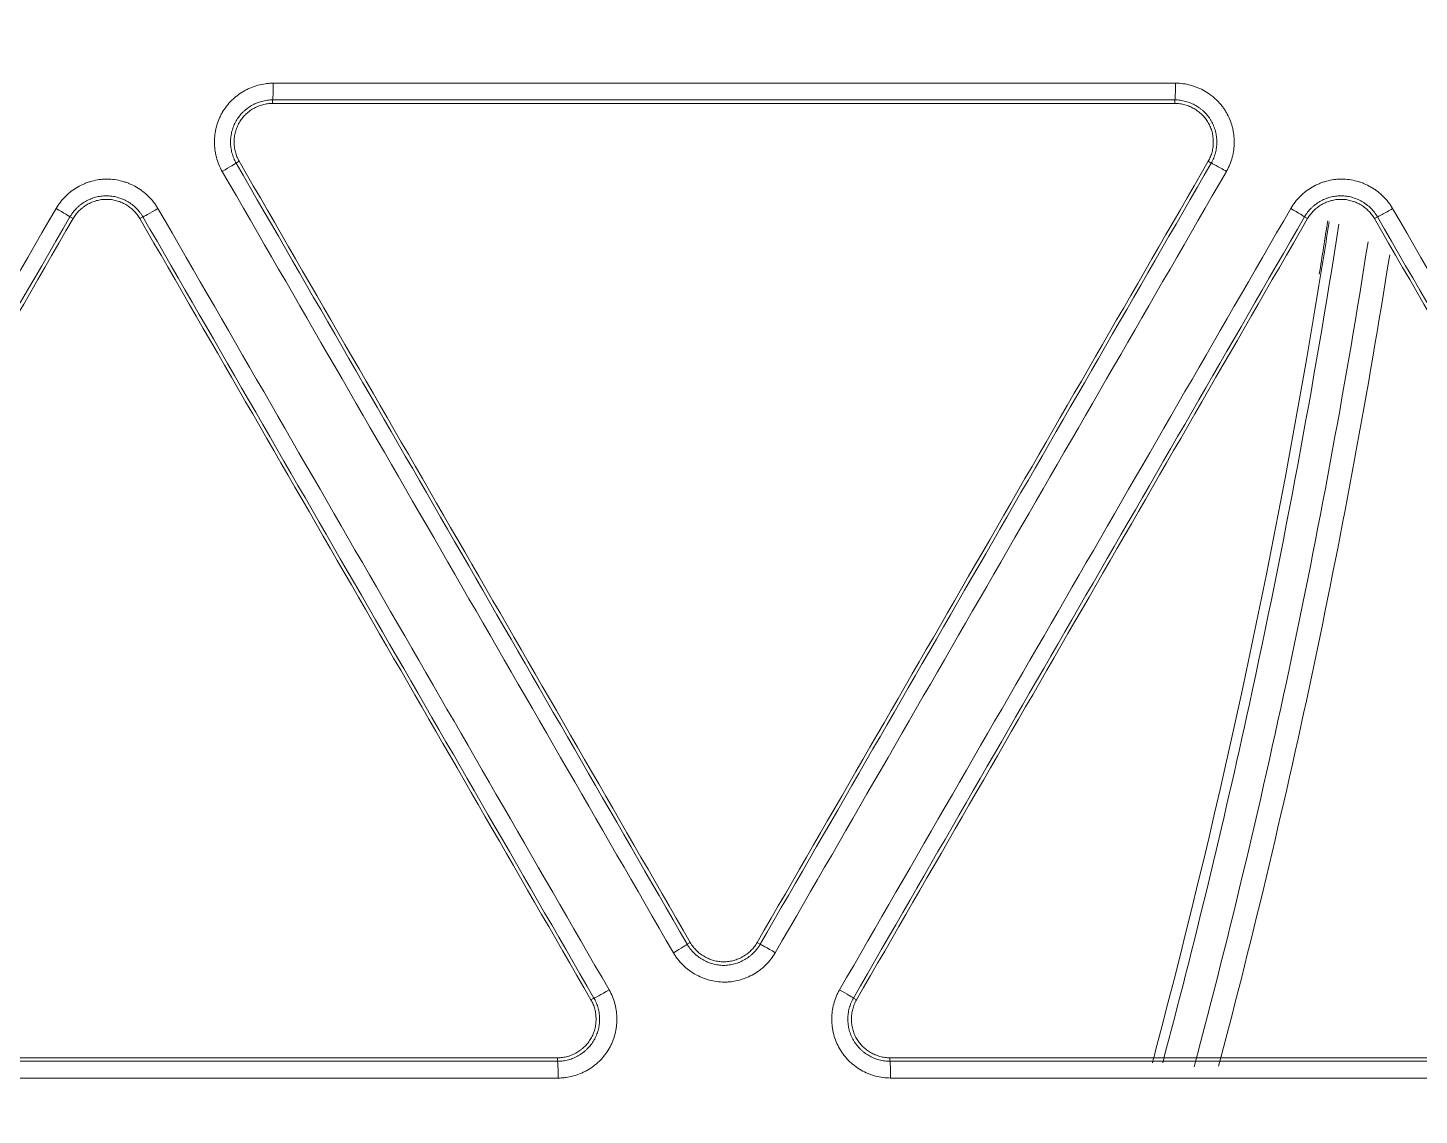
# Model space of a CAD drawing. Header units: inches. Extents: x 405346 to 489838, y -25612 to 14934.
# Drawn here: x 467434.52 to 467473.96, y 4260.81 to 4291.63 of the extents above; entities that cross this region are included whole.
import ezdxf

# ---------------------------------------------------------------- set-up
doc = ezdxf.new("R2010")
doc.units = ezdxf.units.IN
doc.header["$LTSCALE"] = 200
doc.header["$MEASUREMENT"] = 0
doc.layers.add('SS-EQ', color=2, linetype='Continuous', lineweight=20)

# ---------------------------------------------------------------- blocks, each defined once
blk = doc.blocks.new('4way무풍')
at = {"layer": 'SS-EQ'}
for p, q in [((197.193, -31.834), (197.193, -31.934)), ((222.768, -31.934), (222.768, -31.834)), ((196.246, -33.575), (196.158, -33.626)), ((223.802, -33.625), (223.716, -33.575)), ((191.535, -35.201), (191.447, -35.151)), ((193.516, -35.151), (193.43, -35.201)), ((226.531, -35.201), (226.444, -35.151)), ((228.513, -35.151), (228.427, -35.201)), ((208.946, -55.774), (209.033, -55.724)), ((210.928, -55.724), (211.014, -55.773)), ((206.217, -57.349), (206.303, -57.3)), ((213.657, -57.299), (213.744, -57.349)), ((205.27, -59.091), (205.27, -58.991)), ((214.692, -58.991), (214.691, -59.091))]:
    blk.add_line(p, q, dxfattribs=at)
for radius, start, end in [(229.825, 350.79125, 351.1728), (231.045, 345.14208, 351.0724), (231.709, 345.18897, 351.00419)]:
    blk.add_arc((0, 0), radius, start, end, dxfattribs=at)
for centre, major_axis, ratio, start_param, end_param in [((197.193, -31.36), (0, 0.474), 0.035461, 3.176521, 4.710878), ((222.767, -31.36), (0, 0.474), 0.041082, 3.176529, 4.711271), ((195.748, -33.862), (0.41, 0.237), 0.019014, 4.741991, 6.248272), ((224.212, -33.862), (0.41, -0.237), 0.019689, 1.534333, 3.106679), ((191.037, -34.914), (0.41, -0.237), 0.015554, 0.034911, 1.540251), ((193.926, -34.914), (0.41, 0.237), 0.018905, 3.176505, 4.741626), ((226.034, -34.914), (-0.41, 0.237), 0.019907, 3.176506, 4.675529), ((228.923, -34.914), (-0.41, -0.237), 0.022325, 0.034915, 1.607137), ((208.536, -56.01), (0.41, 0.237), 0.020721, 4.743458, 6.248271), ((211.424, -56.01), (-0.41, 0.237), 0.01695, 4.678396, 6.248274), ((206.713, -57.063), (0.41, 0.237), 0.020595, 3.176507, 4.743033), ((213.247, -57.063), (-0.41, 0.237), 0.017147, 3.176504, 4.678064), ((205.269, -59.564), (0, -0.474), 0.036435, 1.568122, 3.106753), ((214.691, -59.564), (0, -0.474), 0.038551, 1.56841, 3.106613)]:
    blk.add_ellipse(centre, major_axis=major_axis, ratio=ratio, start_param=start_param, end_param=end_param, dxfattribs=at)
for points, knots in [([(346.359, 0), (346.359, -27.812), (346.359, -55.624), (346.359, -97.341), (346.359, -111.247), (346.359, -139.059), (346.359, -152.965), (346.359, -180.777), (346.359, -194.683), (346.359, -222.494), (346.359, -236.4), (346.359, -257.259), (346.358, -264.212), (346.359, -272.903), (346.359, -274.641), (346.359, -277.249), (346.359, -278.118), (346.358, -279.856), (346.358, -280.725), (346.358, -282.029), (346.358, -282.463), (346.358, -283.333), (346.359, -283.767), (346.359, -284.419), (346.359, -284.636), (346.359, -285.071), (346.358, -285.288), (346.355, -285.723), (346.353, -285.94), (346.346, -286.374), (346.341, -286.592), (346.322, -287.243), (346.305, -287.678), (346.262, -288.546), (346.236, -288.98), (346.174, -289.849), (346.138, -290.283), (346.078, -290.934), (346.057, -291.151), (346.012, -291.585), (345.894, -292.666), (345.748, -293.741), (345.479, -295.45), (345.327, -296.299), (344.817, -298.834), (344.407, -300.505), (343.687, -302.982), (343.172, -304.624), (342.294, -307.059), (341.638, -308.663), (341.119, -309.858), (340.941, -310.256), (340.714, -310.751), (340.668, -310.85), (340.576, -311.047), (340.437, -311.343), (339.919, -312.422), (339.029, -314.158), (338.177, -315.66), (336.854, -317.881), (335.912, -319.32), (334.41, -321.418), (333.379, -322.796), (331.741, -324.801), (330.589, -326.095), (329.702, -327.051), (329.403, -327.366), (329.024, -327.758), (328.947, -327.836), (328.795, -327.992), (328.566, -328.224), (327.719, -329.07), (326.303, -330.412), (324.35, -332.111), (322.332, -333.722), (320.944, -334.738), (319.535, -335.724), (318.819, -336.202), (317.367, -337.13), (315.893, -338.028), (314.376, -338.866), (313.222, -339.473), (312.835, -339.671), (312.249, -339.963), (312.054, -340.059), (311.662, -340.249), (309.896, -341.094), (308.103, -341.848), (305.68, -342.75), (304.055, -343.316), (302.408, -343.813), (299.923, -344.506), (298.245, -344.898), (295.697, -345.382), (294.842, -345.525), (293.766, -345.682), (293.551, -345.712), (293.12, -345.771), (292.903, -345.799), (292.254, -345.88), (291.821, -345.929), (290.523, -346.062), (289.657, -346.132), (288.357, -346.21), (287.924, -346.232), (287.057, -346.265), (286.624, -346.277), (285.974, -346.288), (285.757, -346.291), (285.323, -346.293), (285.107, -346.294), (284.673, -346.294), (284.456, -346.294), (284.023, -346.294), (283.806, -346.293), (283.156, -346.293), (282.722, -346.293), (281.855, -346.293), (281.421, -346.293), (280.121, -346.293), (279.253, -346.294), (277.519, -346.294), (276.652, -346.294), (274.051, -346.294), (272.316, -346.294), (267.113, -346.294), (263.645, -346.293), (256.708, -346.293), (253.239, -346.294), (242.833, -346.294), (235.896, -346.294), (222.022, -346.294), (215.084, -346.294), (194.273, -346.294), (180.399, -346.294), (152.65, -346.294), (138.775, -346.294), (111.027, -346.294), (97.152, -346.294), (69.404, -346.294), (55.529, -346.294), (34.718, -346.294), (27.78, -346.294), (13.906, -346.294), (6.969, -346.294), (0.032, -346.294)], [0, 0, 0, 0, 0.125, 0.125, 0.1875, 0.1875, 0.25, 0.25, 0.3125, 0.3125, 0.375, 0.375, 0.40625, 0.40625, 0.414063, 0.414063, 0.417969, 0.417969, 0.421875, 0.421875, 0.423828, 0.423828, 0.425781, 0.425781, 0.426758, 0.426758, 0.427734, 0.427734, 0.428711, 0.428711, 0.429688, 0.429688, 0.431641, 0.431641, 0.433594, 0.433594, 0.435547, 0.435547, 0.436523, 0.436523, 0.4375, 0.441406, 0.441406, 0.445313, 0.445313, 0.453125, 0.453125, 0.457031, 0.460938, 0.464844, 0.464844, 0.466797, 0.466797, 0.467285, 0.467285, 0.467773, 0.46875, 0.472656, 0.476563, 0.476563, 0.484375, 0.484375, 0.488281, 0.492188, 0.496094, 0.496094, 0.498047, 0.498047, 0.498535, 0.498535, 0.499023, 0.5, 0.503906, 0.507813, 0.511719, 0.515625, 0.515625, 0.519531, 0.519531, 0.523438, 0.527344, 0.527344, 0.529297, 0.529297, 0.530273, 0.530273, 0.53125, 0.539063, 0.539063, 0.542969, 0.546875, 0.546875, 0.554688, 0.554688, 0.558594, 0.558594, 0.55957, 0.55957, 0.560547, 0.560547, 0.5625, 0.5625, 0.566406, 0.566406, 0.568359, 0.568359, 0.570313, 0.570313, 0.571289, 0.571289, 0.572266, 0.572266, 0.573242, 0.573242, 0.574219, 0.574219, 0.576172, 0.576172, 0.578125, 0.578125, 0.582031, 0.582031, 0.585938, 0.585938, 0.59375, 0.59375, 0.609375, 0.609375, 0.625, 0.625, 0.65625, 0.65625, 0.6875, 0.6875, 0.75, 0.75, 0.8125, 0.8125, 0.875, 0.875, 0.9375, 0.9375, 0.96875, 0.96875, 1, 1, 1, 1]), ([(0.032, -345.099), (6.961, -345.099), (13.891, -345.099), (27.75, -345.099), (34.679, -345.099), (55.467, -345.099), (69.326, -345.098), (97.044, -345.098), (110.903, -345.097), (138.621, -345.096), (152.48, -345.096), (180.197, -345.094), (194.056, -345.092), (214.845, -345.09), (221.774, -345.089), (235.633, -345.086), (242.562, -345.085), (256.421, -345.082), (263.351, -345.081), (272.013, -345.079), (273.745, -345.079), (276.343, -345.079), (277.21, -345.078), (278.942, -345.078), (279.808, -345.077), (281.107, -345.076), (281.541, -345.076), (282.407, -345.076), (282.84, -345.076), (283.706, -345.076), (284.139, -345.076), (284.789, -345.074), (285.005, -345.074), (285.438, -345.071), (285.655, -345.069), (286.304, -345.06), (286.737, -345.049), (287.602, -345.017), (288.034, -344.997), (289.33, -344.922), (290.194, -344.853), (291.488, -344.722), (291.92, -344.673), (292.566, -344.593), (292.782, -344.566), (293.212, -344.508), (294.286, -344.358), (295.351, -344.18), (297.891, -343.699), (299.563, -343.307), (302.039, -342.615), (303.679, -342.118), (305.297, -341.551), (307.709, -340.648), (309.296, -339.976), (311.056, -339.138), (311.349, -338.996), (311.641, -338.853), (311.836, -338.756), (311.933, -338.707), (312.418, -338.464), (312.803, -338.265), (313.951, -337.656), (314.704, -337.236), (316.19, -336.364), (316.921, -335.913), (318.363, -334.982), (319.073, -334.502), (320.472, -333.511), (321.849, -332.491), (323.849, -330.872), (325.784, -329.163), (327.03, -327.964), (327.795, -327.195), (327.947, -327.041), (328.25, -326.729), (328.401, -326.573), (328.849, -326.102), (329.145, -325.785), (330.019, -324.826), (331.153, -323.527), (332.763, -321.515), (333.776, -320.132), (334.759, -318.728), (335.235, -318.016), (336.157, -316.57), (336.603, -315.837), (337.465, -314.35), (338.296, -312.842), (339.065, -311.291), (339.481, -310.406), (339.527, -310.308), (339.618, -310.111), (339.754, -309.815), (340.065, -309.123), (340.322, -308.527), (340.821, -307.331), (341.451, -305.727), (342.288, -303.291), (342.776, -301.648), (343.454, -299.169), (343.836, -297.496), (344.302, -294.959), (344.439, -294.108), (344.619, -292.825), (344.702, -292.181), (344.786, -291.427), (344.82, -291.104), (344.842, -290.888), (344.853, -290.779), (344.946, -289.807), (345.01, -288.942), (345.078, -287.644), (345.096, -287.212), (345.116, -286.563), (345.122, -286.347), (345.13, -285.914), (345.133, -285.698), (345.138, -285.266), (345.139, -285.049), (345.14, -284.617), (345.14, -284.4), (345.141, -283.752), (345.141, -283.319), (345.141, -282.67), (345.141, -282.454), (345.141, -282.021), (345.141, -281.805), (345.142, -281.156), (345.142, -280.724), (345.143, -279.426), (345.143, -278.561), (345.144, -276.831), (345.144, -275.966), (345.145, -273.37), (345.145, -271.64), (345.146, -262.989), (345.148, -256.069), (345.152, -235.306), (345.154, -221.465), (345.157, -193.782), (345.159, -179.94), (345.161, -152.257), (345.161, -138.416), (345.162, -110.732), (345.163, -69.208), (345.164, -27.683), (345.164, 0)], [0, 0, 0, 0, 0.03125, 0.03125, 0.0625, 0.0625, 0.125, 0.125, 0.1875, 0.1875, 0.25, 0.25, 0.3125, 0.3125, 0.34375, 0.34375, 0.375, 0.375, 0.40625, 0.40625, 0.414063, 0.414063, 0.417969, 0.417969, 0.421875, 0.421875, 0.423828, 0.423828, 0.425781, 0.425781, 0.427734, 0.427734, 0.428711, 0.428711, 0.429688, 0.429688, 0.431641, 0.431641, 0.433594, 0.433594, 0.4375, 0.4375, 0.439453, 0.439453, 0.44043, 0.44043, 0.441406, 0.445313, 0.445313, 0.453125, 0.453125, 0.457031, 0.460938, 0.460938, 0.46875, 0.46875, 0.469727, 0.470215, 0.470215, 0.470703, 0.470703, 0.472656, 0.472656, 0.476563, 0.476563, 0.480469, 0.480469, 0.484375, 0.484375, 0.488281, 0.492188, 0.496094, 0.5, 0.5, 0.500977, 0.500977, 0.501953, 0.501953, 0.503906, 0.503906, 0.507813, 0.511719, 0.515625, 0.515625, 0.519531, 0.519531, 0.523438, 0.523438, 0.527344, 0.53125, 0.53125, 0.531738, 0.531738, 0.532227, 0.533203, 0.535156, 0.535156, 0.539063, 0.542969, 0.546875, 0.546875, 0.554688, 0.554688, 0.558594, 0.558594, 0.560547, 0.561523, 0.562012, 0.562012, 0.5625, 0.5625, 0.566406, 0.566406, 0.568359, 0.568359, 0.569336, 0.569336, 0.570313, 0.570313, 0.571289, 0.571289, 0.572266, 0.572266, 0.574219, 0.574219, 0.575195, 0.575195, 0.576172, 0.576172, 0.578125, 0.578125, 0.582031, 0.582031, 0.585938, 0.585938, 0.59375, 0.59375, 0.625, 0.625, 0.6875, 0.6875, 0.75, 0.75, 0.8125, 0.8125, 0.875, 1, 1, 1, 1]), ([(195.765, -33.863), (195.728, -33.799), (195.696, -33.734), (195.641, -33.6), (195.618, -33.531), (195.59, -33.426), (195.582, -33.39), (195.572, -33.336), (195.568, -33.318), (195.563, -33.282), (195.56, -33.264), (195.548, -33.174), (195.539, -33.029), (195.548, -32.884), (195.56, -32.793), (195.563, -32.775), (195.569, -32.739), (195.572, -32.721), (195.582, -32.668), (195.59, -32.632), (195.618, -32.527), (195.641, -32.458), (195.682, -32.358), (195.697, -32.325), (195.729, -32.259), (195.747, -32.227), (195.801, -32.132), (195.882, -32.011), (195.978, -31.903), (196.043, -31.839), (196.056, -31.826), (196.083, -31.801), (196.097, -31.789), (196.138, -31.753), (196.166, -31.73), (196.253, -31.664), (196.313, -31.623), (196.407, -31.569), (196.455, -31.543), (196.505, -31.52), (196.538, -31.505), (196.555, -31.497), (196.639, -31.462), (196.777, -31.415), (196.918, -31.386), (197.026, -31.371), (197.063, -31.367), (197.136, -31.362), (197.173, -31.361), (197.209, -31.361)], [0, 0, 0, 0, 0.0625, 0.0625, 0.125, 0.125, 0.15625, 0.15625, 0.171875, 0.171875, 0.1875, 0.1875, 0.25, 0.3125, 0.3125, 0.328125, 0.328125, 0.34375, 0.34375, 0.375, 0.375, 0.4375, 0.4375, 0.46875, 0.46875, 0.5, 0.5, 0.5625, 0.625, 0.625, 0.640625, 0.640625, 0.65625, 0.65625, 0.6875, 0.6875, 0.75, 0.75, 0.78125, 0.796875, 0.796875, 0.8125, 0.8125, 0.875, 0.9375, 0.9375, 0.96875, 0.96875, 1, 1, 1, 1]), ([(197.209, -31.361), (201.473, -31.361), (205.736, -31.361), (214.262, -31.361), (218.524, -31.361), (222.787, -31.361)], [0, 0, 0, 0, 0.5, 0.5, 1, 1, 1, 1]), ([(222.787, -31.361), (222.86, -31.361), (222.933, -31.366), (223.076, -31.385), (223.147, -31.4), (223.252, -31.428), (223.287, -31.439), (223.339, -31.457), (223.356, -31.463), (223.39, -31.476), (223.407, -31.483), (223.491, -31.518), (223.621, -31.582), (223.742, -31.662), (223.815, -31.718), (223.829, -31.729), (223.858, -31.752), (223.899, -31.788), (223.939, -31.825), (224.016, -31.901), (224.064, -31.955), (224.131, -32.041), (224.152, -32.071), (224.193, -32.131), (224.212, -32.163), (224.267, -32.257), (224.331, -32.388), (224.377, -32.525), (224.401, -32.613), (224.405, -32.631), (224.413, -32.667), (224.417, -32.685), (224.427, -32.739), (224.433, -32.775), (224.447, -32.883), (224.452, -32.955), (224.452, -33.064), (224.45, -33.118), (224.446, -33.173), (224.443, -33.209), (224.44, -33.228), (224.429, -33.318), (224.401, -33.461), (224.355, -33.598), (224.314, -33.699), (224.299, -33.733), (224.267, -33.798), (224.25, -33.831), (224.231, -33.863)], [0, 0, 0, 0, 0.0625, 0.0625, 0.125, 0.125, 0.15625, 0.15625, 0.171875, 0.171875, 0.1875, 0.1875, 0.25, 0.3125, 0.3125, 0.328125, 0.328125, 0.34375, 0.375, 0.375, 0.4375, 0.4375, 0.46875, 0.46875, 0.5, 0.5, 0.5625, 0.625, 0.625, 0.640625, 0.640625, 0.65625, 0.65625, 0.6875, 0.6875, 0.75, 0.75, 0.78125, 0.796875, 0.796875, 0.8125, 0.8125, 0.875, 0.9375, 0.9375, 0.96875, 0.96875, 1, 1, 1, 1]), ([(197.193, -31.834), (197.19, -31.834), (197.187, -31.834), (197.18, -31.834), (197.17, -31.834), (197.16, -31.834), (197.141, -31.835), (197.128, -31.836), (197.088, -31.838), (197.062, -31.841), (196.985, -31.852), (196.883, -31.873), (196.785, -31.907), (196.725, -31.932), (196.713, -31.937), (196.689, -31.948), (196.654, -31.965), (196.619, -31.983), (196.552, -32.022), (196.509, -32.051), (196.447, -32.098), (196.426, -32.114), (196.387, -32.149), (196.367, -32.167), (196.312, -32.222), (196.277, -32.261), (196.214, -32.342), (196.185, -32.385), (196.145, -32.453), (196.133, -32.477), (196.11, -32.524), (196.099, -32.547), (196.07, -32.62), (196.054, -32.669), (196.034, -32.744), (196.025, -32.782), (196.018, -32.821), (196.014, -32.847), (196.012, -32.86), (196.004, -32.925), (195.997, -33.028), (196.004, -33.132), (196.014, -33.21), (196.018, -33.236), (196.028, -33.287), (196.034, -33.313), (196.054, -33.388), (196.07, -33.437), (196.099, -33.509), (196.115, -33.545), (196.136, -33.585), (196.147, -33.606), (196.152, -33.614), (196.155, -33.62), (196.157, -33.623), (196.158, -33.626)], [0, 0, 0, 0, 0.003906, 0.003906, 0.007813, 0.015625, 0.015625, 0.03125, 0.03125, 0.0625, 0.0625, 0.125, 0.1875, 0.1875, 0.203125, 0.203125, 0.21875, 0.25, 0.25, 0.3125, 0.3125, 0.34375, 0.34375, 0.375, 0.375, 0.4375, 0.4375, 0.5, 0.5, 0.53125, 0.53125, 0.5625, 0.5625, 0.625, 0.625, 0.65625, 0.671875, 0.671875, 0.6875, 0.6875, 0.75, 0.8125, 0.8125, 0.84375, 0.84375, 0.875, 0.875, 0.9375, 0.9375, 0.96875, 0.984375, 0.992188, 0.996094, 0.996094, 1, 1, 1, 1]), ([(196.246, -33.575), (196.221, -33.534), (196.2, -33.49), (196.164, -33.402), (196.134, -33.312), (196.116, -33.218), (196.109, -33.159), (196.107, -33.147), (196.105, -33.123), (196.102, -33.087), (196.101, -33.051), (196.101, -32.98), (196.104, -32.933), (196.113, -32.862), (196.117, -32.838), (196.126, -32.791), (196.131, -32.767), (196.15, -32.698), (196.18, -32.608), (196.222, -32.522), (196.258, -32.46), (196.27, -32.44), (196.297, -32.4), (196.311, -32.381), (196.355, -32.324), (196.386, -32.289), (196.437, -32.239), (196.463, -32.214), (196.491, -32.191), (196.509, -32.176), (196.519, -32.169), (196.567, -32.132), (196.646, -32.08), (196.731, -32.038), (196.797, -32.01), (196.82, -32.001), (196.865, -31.986), (196.888, -31.979), (196.957, -31.96), (197.003, -31.95), (197.098, -31.937), (197.145, -31.934), (197.193, -31.934)], [0, 0, 0, 0, 0.0625, 0.0625, 0.125, 0.1875, 0.1875, 0.203125, 0.203125, 0.21875, 0.25, 0.25, 0.3125, 0.3125, 0.34375, 0.34375, 0.375, 0.375, 0.4375, 0.5, 0.5, 0.53125, 0.53125, 0.5625, 0.5625, 0.625, 0.625, 0.65625, 0.671875, 0.671875, 0.6875, 0.6875, 0.75, 0.8125, 0.8125, 0.84375, 0.84375, 0.875, 0.875, 0.9375, 0.9375, 1, 1, 1, 1]), ([(222.768, -31.834), (218.506, -31.834), (214.244, -31.834), (205.719, -31.834), (201.456, -31.834), (197.193, -31.834)], [0, 0, 0, 0, 0.5, 0.5, 1, 1, 1, 1]), ([(222.768, -31.934), (218.506, -31.934), (214.244, -31.934), (205.719, -31.934), (201.456, -31.934), (197.193, -31.934)], [0, 0, 0, 0, 0.5, 0.5, 1, 1, 1, 1]), ([(223.802, -33.625), (223.803, -33.622), (223.805, -33.619), (223.808, -33.614), (223.813, -33.605), (223.818, -33.596), (223.827, -33.579), (223.833, -33.567), (223.85, -33.532), (223.861, -33.508), (223.89, -33.436), (223.923, -33.337), (223.942, -33.235), (223.951, -33.17), (223.952, -33.157), (223.955, -33.131), (223.956, -33.118), (223.958, -33.079), (223.959, -33.053), (223.959, -32.975), (223.955, -32.923), (223.945, -32.846), (223.941, -32.82), (223.934, -32.782), (223.931, -32.769), (223.925, -32.743), (223.922, -32.731), (223.906, -32.668), (223.889, -32.618), (223.85, -32.522), (223.827, -32.476), (223.788, -32.408), (223.774, -32.386), (223.745, -32.342), (223.73, -32.321), (223.682, -32.26), (223.648, -32.221), (223.592, -32.166), (223.564, -32.14), (223.534, -32.115), (223.513, -32.098), (223.503, -32.09), (223.451, -32.05), (223.364, -31.993), (223.272, -31.947), (223.2, -31.917), (223.175, -31.907), (223.126, -31.89), (223.101, -31.883), (223.025, -31.862), (222.975, -31.852), (222.898, -31.841), (222.859, -31.837), (222.814, -31.835), (222.791, -31.834), (222.781, -31.834), (222.774, -31.834), (222.771, -31.834), (222.768, -31.834)], [0, 0, 0, 0, 0.003906, 0.003906, 0.007812, 0.015625, 0.015625, 0.03125, 0.03125, 0.0625, 0.0625, 0.125, 0.1875, 0.1875, 0.203125, 0.203125, 0.21875, 0.21875, 0.25, 0.25, 0.3125, 0.3125, 0.34375, 0.34375, 0.359375, 0.359375, 0.375, 0.375, 0.4375, 0.4375, 0.5, 0.5, 0.53125, 0.53125, 0.5625, 0.5625, 0.625, 0.625, 0.65625, 0.671875, 0.671875, 0.6875, 0.6875, 0.75, 0.8125, 0.8125, 0.84375, 0.84375, 0.875, 0.875, 0.9375, 0.9375, 0.96875, 0.984375, 0.992188, 0.996094, 0.996094, 1, 1, 1, 1]), ([(222.768, -31.934), (222.816, -31.934), (222.864, -31.937), (222.959, -31.95), (223.052, -31.969), (223.142, -32), (223.208, -32.028), (223.23, -32.038), (223.273, -32.059), (223.294, -32.071), (223.356, -32.106), (223.395, -32.133), (223.452, -32.176), (223.471, -32.191), (223.507, -32.222), (223.524, -32.239), (223.575, -32.289), (223.638, -32.36), (223.692, -32.439), (223.728, -32.502), (223.739, -32.523), (223.76, -32.566), (223.77, -32.588), (223.797, -32.654), (223.812, -32.699), (223.83, -32.768), (223.838, -32.803), (223.844, -32.838), (223.848, -32.862), (223.849, -32.874), (223.857, -32.933), (223.863, -33.028), (223.857, -33.123), (223.848, -33.194), (223.844, -33.218), (223.835, -33.265), (223.83, -33.289), (223.812, -33.358), (223.797, -33.403), (223.761, -33.491), (223.74, -33.534), (223.716, -33.575)], [0, 0, 0, 0, 0.0625, 0.0625, 0.125, 0.1875, 0.1875, 0.21875, 0.21875, 0.25, 0.25, 0.3125, 0.3125, 0.34375, 0.34375, 0.375, 0.375, 0.4375, 0.5, 0.5, 0.53125, 0.53125, 0.5625, 0.5625, 0.625, 0.625, 0.65625, 0.671875, 0.671875, 0.6875, 0.6875, 0.75, 0.8125, 0.8125, 0.84375, 0.84375, 0.875, 0.875, 0.9375, 0.9375, 1, 1, 1, 1]), ([(210.928, -55.724), (213.06, -52.032), (215.191, -48.341), (219.453, -40.958), (221.585, -37.267), (223.716, -33.575)], [0, 0, 0, 0, 0.5, 0.5, 1, 1, 1, 1]), ([(211.014, -55.773), (213.146, -52.082), (215.277, -48.391), (219.539, -41.008), (221.67, -37.316), (223.802, -33.625)], [0, 0, 0, 0, 0.5, 0.5, 1, 1, 1, 1]), ([(224.231, -33.863), (222.1, -37.554), (219.968, -41.245), (215.705, -48.628), (213.574, -52.32), (211.442, -56.012)], [0, 0, 0, 0, 0.5, 0.5, 1, 1, 1, 1]), ([(191.053, -34.915), (191.09, -34.851), (191.131, -34.791), (191.219, -34.676), (191.267, -34.622), (191.345, -34.545), (191.371, -34.521), (191.413, -34.484), (191.427, -34.473), (191.455, -34.45), (191.469, -34.438), (191.542, -34.383), (191.663, -34.303), (191.793, -34.238), (191.877, -34.203), (191.894, -34.196), (191.928, -34.183), (191.946, -34.177), (191.997, -34.159), (192.032, -34.149), (192.137, -34.12), (192.208, -34.106), (192.315, -34.091), (192.352, -34.087), (192.424, -34.082), (192.461, -34.081), (192.571, -34.081), (192.715, -34.091), (192.857, -34.12), (192.945, -34.144), (192.963, -34.149), (192.998, -34.16), (193.015, -34.165), (193.067, -34.183), (193.101, -34.196), (193.202, -34.238), (193.267, -34.27), (193.361, -34.324), (193.407, -34.353), (193.452, -34.384), (193.482, -34.405), (193.497, -34.416), (193.57, -34.472), (193.679, -34.567), (193.775, -34.675), (193.842, -34.762), (193.864, -34.791), (193.905, -34.852), (193.924, -34.883), (193.942, -34.915)], [0, 0, 0, 0, 0.0625, 0.0625, 0.125, 0.125, 0.15625, 0.15625, 0.171875, 0.171875, 0.1875, 0.1875, 0.25, 0.3125, 0.3125, 0.328125, 0.328125, 0.34375, 0.34375, 0.375, 0.375, 0.4375, 0.4375, 0.46875, 0.46875, 0.5, 0.5, 0.5625, 0.625, 0.625, 0.640625, 0.640625, 0.65625, 0.65625, 0.6875, 0.6875, 0.75, 0.75, 0.78125, 0.796875, 0.796875, 0.8125, 0.8125, 0.875, 0.9375, 0.9375, 0.96875, 0.96875, 1, 1, 1, 1]), ([(226.054, -34.915), (226.09, -34.851), (226.131, -34.791), (226.22, -34.676), (226.268, -34.622), (226.345, -34.545), (226.372, -34.52), (226.413, -34.484), (226.427, -34.472), (226.455, -34.449), (226.47, -34.438), (226.542, -34.383), (226.663, -34.302), (226.793, -34.238), (226.877, -34.203), (226.894, -34.196), (226.929, -34.183), (226.946, -34.177), (226.998, -34.159), (227.032, -34.148), (227.137, -34.12), (227.208, -34.105), (227.316, -34.091), (227.352, -34.087), (227.425, -34.082), (227.461, -34.081), (227.571, -34.081), (227.643, -34.086), (227.787, -34.105), (227.858, -34.12), (227.946, -34.143), (227.963, -34.149), (227.998, -34.159), (228.016, -34.165), (228.068, -34.183), (228.102, -34.196), (228.202, -34.238), (228.267, -34.27), (228.361, -34.324), (228.408, -34.353), (228.453, -34.384), (228.483, -34.405), (228.497, -34.416), (228.57, -34.471), (228.68, -34.567), (228.776, -34.675), (228.843, -34.761), (228.864, -34.791), (228.905, -34.852), (228.924, -34.883), (228.943, -34.915)], [0, 0, 0, 0, 0.0625, 0.0625, 0.125, 0.125, 0.15625, 0.15625, 0.171875, 0.171875, 0.1875, 0.1875, 0.25, 0.3125, 0.3125, 0.328125, 0.328125, 0.34375, 0.34375, 0.375, 0.375, 0.4375, 0.4375, 0.46875, 0.46875, 0.5, 0.5, 0.5625, 0.5625, 0.625, 0.625, 0.640625, 0.640625, 0.65625, 0.65625, 0.6875, 0.6875, 0.75, 0.75, 0.78125, 0.796875, 0.796875, 0.8125, 0.8125, 0.875, 0.9375, 0.9375, 0.96875, 0.96875, 1, 1, 1, 1]), ([(193.516, -35.151), (193.514, -35.148), (193.513, -35.146), (193.509, -35.14), (193.504, -35.131), (193.499, -35.123), (193.489, -35.106), (193.482, -35.095), (193.46, -35.063), (193.444, -35.041), (193.396, -34.98), (193.327, -34.902), (193.249, -34.834), (193.197, -34.795), (193.186, -34.787), (193.165, -34.772), (193.133, -34.749), (193.099, -34.729), (193.032, -34.69), (192.986, -34.667), (192.914, -34.637), (192.889, -34.628), (192.84, -34.61), (192.815, -34.603), (192.739, -34.582), (192.688, -34.572), (192.586, -34.558), (192.534, -34.554), (192.456, -34.554), (192.429, -34.555), (192.377, -34.558), (192.351, -34.561), (192.274, -34.572), (192.223, -34.582), (192.148, -34.602), (192.111, -34.614), (192.074, -34.627), (192.05, -34.637), (192.038, -34.641), (191.977, -34.667), (191.884, -34.713), (191.798, -34.77), (191.735, -34.818), (191.715, -34.834), (191.675, -34.869), (191.656, -34.886), (191.601, -34.941), (191.566, -34.98), (191.519, -35.042), (191.496, -35.073), (191.471, -35.111), (191.459, -35.131), (191.454, -35.139), (191.451, -35.145), (191.449, -35.148), (191.447, -35.151)], [0, 0, 0, 0, 0.003906, 0.003906, 0.007812, 0.015625, 0.015625, 0.03125, 0.03125, 0.0625, 0.0625, 0.125, 0.1875, 0.1875, 0.203125, 0.203125, 0.21875, 0.25, 0.25, 0.3125, 0.3125, 0.34375, 0.34375, 0.375, 0.375, 0.4375, 0.4375, 0.5, 0.5, 0.53125, 0.53125, 0.5625, 0.5625, 0.625, 0.625, 0.65625, 0.671875, 0.671875, 0.6875, 0.6875, 0.75, 0.8125, 0.8125, 0.84375, 0.84375, 0.875, 0.875, 0.9375, 0.9375, 0.96875, 0.984375, 0.992187, 0.996094, 0.996094, 1, 1, 1, 1]), ([(191.535, -35.201), (191.559, -35.159), (191.586, -35.119), (191.644, -35.044), (191.707, -34.973), (191.779, -34.91), (191.827, -34.874), (191.837, -34.867), (191.856, -34.853), (191.886, -34.833), (191.916, -34.814), (191.978, -34.778), (192.02, -34.757), (192.086, -34.729), (192.109, -34.721), (192.154, -34.705), (192.177, -34.698), (192.246, -34.679), (192.34, -34.66), (192.434, -34.654), (192.506, -34.654), (192.53, -34.655), (192.578, -34.658), (192.602, -34.66), (192.673, -34.67), (192.719, -34.68), (192.788, -34.698), (192.822, -34.709), (192.856, -34.721), (192.878, -34.73), (192.889, -34.734), (192.944, -34.758), (193.03, -34.8), (193.109, -34.853), (193.166, -34.896), (193.185, -34.911), (193.221, -34.943), (193.239, -34.959), (193.289, -35.009), (193.321, -35.045), (193.379, -35.12), (193.406, -35.159), (193.43, -35.201)], [0, 0, 0, 0, 0.0625, 0.0625, 0.125, 0.1875, 0.1875, 0.203125, 0.203125, 0.21875, 0.25, 0.25, 0.3125, 0.3125, 0.34375, 0.34375, 0.375, 0.375, 0.4375, 0.5, 0.5, 0.53125, 0.53125, 0.5625, 0.5625, 0.625, 0.625, 0.65625, 0.671875, 0.671875, 0.6875, 0.6875, 0.75, 0.8125, 0.8125, 0.84375, 0.84375, 0.875, 0.875, 0.9375, 0.9375, 1, 1, 1, 1]), ([(228.513, -35.151), (228.511, -35.149), (228.509, -35.146), (228.506, -35.14), (228.501, -35.131), (228.496, -35.123), (228.485, -35.106), (228.478, -35.095), (228.456, -35.063), (228.441, -35.041), (228.393, -34.98), (228.324, -34.902), (228.246, -34.834), (228.193, -34.795), (228.183, -34.787), (228.161, -34.772), (228.129, -34.749), (228.096, -34.729), (228.029, -34.69), (227.982, -34.667), (227.91, -34.637), (227.886, -34.628), (227.836, -34.61), (227.811, -34.603), (227.736, -34.582), (227.685, -34.572), (227.582, -34.558), (227.531, -34.554), (227.452, -34.554), (227.426, -34.555), (227.374, -34.558), (227.348, -34.561), (227.271, -34.572), (227.22, -34.582), (227.145, -34.602), (227.108, -34.614), (227.071, -34.627), (227.047, -34.637), (227.034, -34.641), (226.974, -34.667), (226.881, -34.713), (226.794, -34.77), (226.732, -34.818), (226.712, -34.834), (226.672, -34.869), (226.653, -34.886), (226.598, -34.941), (226.563, -34.98), (226.515, -35.041), (226.493, -35.073), (226.468, -35.111), (226.456, -35.131), (226.451, -35.139), (226.447, -35.145), (226.446, -35.148), (226.444, -35.151)], [0, 0, 0, 0, 0.003906, 0.003906, 0.007813, 0.015625, 0.015625, 0.03125, 0.03125, 0.0625, 0.0625, 0.125, 0.1875, 0.1875, 0.203125, 0.203125, 0.21875, 0.25, 0.25, 0.3125, 0.3125, 0.34375, 0.34375, 0.375, 0.375, 0.4375, 0.4375, 0.5, 0.5, 0.53125, 0.53125, 0.5625, 0.5625, 0.625, 0.625, 0.65625, 0.671875, 0.671875, 0.6875, 0.6875, 0.75, 0.8125, 0.8125, 0.84375, 0.84375, 0.875, 0.875, 0.9375, 0.9375, 0.96875, 0.984375, 0.992187, 0.996094, 0.996094, 1, 1, 1, 1]), ([(226.531, -35.201), (226.555, -35.159), (226.582, -35.119), (226.641, -35.044), (226.704, -34.973), (226.776, -34.91), (226.824, -34.874), (226.833, -34.867), (226.853, -34.853), (226.882, -34.833), (226.913, -34.814), (226.975, -34.778), (227.017, -34.757), (227.083, -34.729), (227.106, -34.721), (227.151, -34.705), (227.174, -34.698), (227.243, -34.679), (227.336, -34.66), (227.431, -34.654), (227.503, -34.654), (227.527, -34.655), (227.575, -34.658), (227.599, -34.66), (227.669, -34.67), (227.716, -34.68), (227.784, -34.698), (227.819, -34.709), (227.852, -34.721), (227.875, -34.73), (227.886, -34.734), (227.941, -34.758), (228.027, -34.8), (228.106, -34.853), (228.163, -34.896), (228.181, -34.911), (228.218, -34.943), (228.235, -34.959), (228.286, -35.009), (228.318, -35.045), (228.376, -35.12), (228.403, -35.159), (228.427, -35.201)], [0, 0, 0, 0, 0.0625, 0.0625, 0.125, 0.1875, 0.1875, 0.203125, 0.203125, 0.21875, 0.25, 0.25, 0.3125, 0.3125, 0.34375, 0.34375, 0.375, 0.375, 0.4375, 0.5, 0.5, 0.53125, 0.53125, 0.5625, 0.5625, 0.625, 0.625, 0.65625, 0.671875, 0.671875, 0.6875, 0.6875, 0.75, 0.8125, 0.8125, 0.84375, 0.84375, 0.875, 0.875, 0.9375, 0.9375, 1, 1, 1, 1]), ([(178.265, -57.064), (180.396, -53.373), (182.528, -49.681), (186.791, -42.298), (188.922, -38.607), (191.053, -34.915)], [0, 0, 0, 0, 0.5, 0.5, 1, 1, 1, 1]), ([(213.265, -57.064), (215.396, -53.372), (217.528, -49.681), (221.791, -42.298), (223.922, -38.606), (226.054, -34.915)], [0, 0, 0, 0, 0.5, 0.5, 1, 1, 1, 1]), ([(191.447, -35.151), (189.316, -38.842), (187.185, -42.533), (182.923, -49.916), (180.791, -53.608), (178.66, -57.299)], [0, 0, 0, 0, 0.5, 0.5, 1, 1, 1, 1]), ([(191.535, -35.201), (189.403, -38.892), (187.272, -42.584), (183.01, -49.966), (180.878, -53.658), (178.747, -57.349)], [0, 0, 0, 0, 0.5, 0.5, 1, 1, 1, 1]), ([(226.444, -35.151), (224.313, -38.842), (222.182, -42.533), (217.919, -49.916), (215.788, -53.608), (213.657, -57.299)], [0, 0, 0, 0, 0.5, 0.5, 1, 1, 1, 1]), ([(226.531, -35.201), (224.4, -38.892), (222.269, -42.584), (218.006, -49.966), (215.875, -53.658), (213.744, -57.349)], [0, 0, 0, 0, 0.5, 0.5, 1, 1, 1, 1]), ([(227.143, -35.291), (227.049, -35.894), (225.789, -43.799), (224.09, -51.753), (222.163, -59.016), (222.133, -59.131)], [0, 0, 0, 0, 0.075128, 0.985343, 1, 1, 1, 1]), ([(227.419, -35.361), (226.709, -39.922), (225.863, -44.461), (224.14, -52.376), (223.321, -55.764), (222.425, -59.132)], [0, 0, 0, 0, 0.569768, 0.569768, 1, 1, 1, 1]), ([(208.946, -55.774), (208.947, -55.777), (208.949, -55.78), (208.952, -55.785), (208.958, -55.794), (208.963, -55.802), (208.973, -55.819), (208.98, -55.83), (209.002, -55.863), (209.018, -55.884), (209.066, -55.945), (209.135, -56.023), (209.213, -56.091), (209.265, -56.131), (209.276, -56.138), (209.297, -56.154), (209.329, -56.176), (209.363, -56.196), (209.43, -56.235), (209.477, -56.258), (209.548, -56.288), (209.573, -56.297), (209.622, -56.314), (209.647, -56.322), (209.723, -56.343), (209.774, -56.353), (209.876, -56.367), (209.928, -56.371), (210.006, -56.371), (210.033, -56.37), (210.085, -56.366), (210.111, -56.364), (210.188, -56.353), (210.239, -56.343), (210.314, -56.322), (210.351, -56.311), (210.388, -56.297), (210.412, -56.288), (210.424, -56.283), (210.485, -56.258), (210.578, -56.211), (210.664, -56.154), (210.726, -56.107), (210.747, -56.09), (210.786, -56.056), (210.806, -56.038), (210.861, -55.983), (210.895, -55.944), (210.943, -55.883), (210.966, -55.851), (210.991, -55.813), (211.003, -55.793), (211.008, -55.785), (211.011, -55.779), (211.013, -55.776), (211.014, -55.773)], [0, 0, 0, 0, 0.003906, 0.003906, 0.007813, 0.015625, 0.015625, 0.03125, 0.03125, 0.0625, 0.0625, 0.125, 0.1875, 0.1875, 0.203125, 0.203125, 0.21875, 0.25, 0.25, 0.3125, 0.3125, 0.34375, 0.34375, 0.375, 0.375, 0.4375, 0.4375, 0.5, 0.5, 0.53125, 0.53125, 0.5625, 0.5625, 0.625, 0.625, 0.65625, 0.671875, 0.671875, 0.6875, 0.6875, 0.75, 0.8125, 0.8125, 0.84375, 0.84375, 0.875, 0.875, 0.9375, 0.9375, 0.96875, 0.984375, 0.992187, 0.996094, 0.996094, 1, 1, 1, 1]), ([(210.928, -55.724), (210.904, -55.766), (210.877, -55.806), (210.819, -55.881), (210.756, -55.952), (210.684, -56.014), (210.636, -56.051), (210.626, -56.058), (210.607, -56.072), (210.577, -56.092), (210.547, -56.111), (210.485, -56.147), (210.442, -56.168), (210.376, -56.195), (210.354, -56.204), (210.309, -56.219), (210.286, -56.227), (210.217, -56.245), (210.123, -56.264), (210.028, -56.271), (209.957, -56.271), (209.932, -56.27), (209.885, -56.267), (209.861, -56.264), (209.79, -56.255), (209.744, -56.245), (209.675, -56.226), (209.641, -56.216), (209.607, -56.203), (209.585, -56.195), (209.574, -56.19), (209.518, -56.167), (209.433, -56.125), (209.354, -56.072), (209.297, -56.029), (209.278, -56.014), (209.242, -55.982), (209.224, -55.966), (209.173, -55.916), (209.142, -55.88), (209.084, -55.805), (209.057, -55.766), (209.033, -55.724)], [0, 0, 0, 0, 0.0625, 0.0625, 0.125, 0.1875, 0.1875, 0.203125, 0.203125, 0.21875, 0.25, 0.25, 0.3125, 0.3125, 0.34375, 0.34375, 0.375, 0.375, 0.4375, 0.5, 0.5, 0.53125, 0.53125, 0.5625, 0.5625, 0.625, 0.625, 0.65625, 0.671875, 0.671875, 0.6875, 0.6875, 0.75, 0.8125, 0.8125, 0.84375, 0.84375, 0.875, 0.875, 0.9375, 0.9375, 1, 1, 1, 1]), ([(211.442, -56.012), (211.405, -56.075), (211.365, -56.136), (211.276, -56.25), (211.228, -56.304), (211.151, -56.381), (211.124, -56.406), (211.083, -56.442), (211.069, -56.454), (211.04, -56.477), (211.026, -56.488), (210.954, -56.544), (210.833, -56.624), (210.703, -56.688), (210.618, -56.724), (210.601, -56.73), (210.567, -56.743), (210.55, -56.75), (210.498, -56.767), (210.464, -56.778), (210.359, -56.807), (210.288, -56.821), (210.18, -56.836), (210.144, -56.839), (210.071, -56.844), (210.034, -56.846), (209.925, -56.846), (209.78, -56.836), (209.638, -56.807), (209.55, -56.783), (209.533, -56.778), (209.498, -56.767), (209.48, -56.761), (209.428, -56.744), (209.394, -56.731), (209.294, -56.689), (209.229, -56.657), (209.135, -56.602), (209.088, -56.574), (209.043, -56.543), (209.013, -56.521), (208.999, -56.51), (208.926, -56.455), (208.816, -56.36), (208.72, -56.251), (208.653, -56.165), (208.632, -56.136), (208.591, -56.075), (208.572, -56.043), (208.553, -56.012)], [0, 0, 0, 0, 0.0625, 0.0625, 0.125, 0.125, 0.15625, 0.15625, 0.171875, 0.171875, 0.1875, 0.1875, 0.25, 0.3125, 0.3125, 0.328125, 0.328125, 0.34375, 0.34375, 0.375, 0.375, 0.4375, 0.4375, 0.46875, 0.46875, 0.5, 0.5, 0.5625, 0.625, 0.625, 0.640625, 0.640625, 0.65625, 0.65625, 0.6875, 0.6875, 0.75, 0.75, 0.78125, 0.796875, 0.796875, 0.8125, 0.8125, 0.875, 0.9375, 0.9375, 0.96875, 0.96875, 1, 1, 1, 1]), ([(206.731, -57.064), (206.767, -57.127), (206.799, -57.193), (206.854, -57.327), (206.877, -57.395), (206.905, -57.501), (206.913, -57.536), (206.924, -57.59), (206.927, -57.608), (206.933, -57.644), (206.936, -57.662), (206.947, -57.753), (206.956, -57.897), (206.947, -58.042), (206.936, -58.133), (206.933, -58.151), (206.927, -58.188), (206.924, -58.206), (206.913, -58.259), (206.905, -58.295), (206.877, -58.4), (206.854, -58.468), (206.813, -58.569), (206.798, -58.602), (206.766, -58.668), (206.749, -58.7), (206.694, -58.795), (206.613, -58.915), (206.517, -59.024), (206.452, -59.088), (206.439, -59.101), (206.412, -59.126), (206.399, -59.138), (206.357, -59.174), (206.329, -59.197), (206.242, -59.263), (206.182, -59.303), (206.088, -59.358), (206.04, -59.383), (205.991, -59.407), (205.957, -59.422), (205.94, -59.429), (205.856, -59.465), (205.719, -59.512), (205.577, -59.541), (205.469, -59.556), (205.433, -59.559), (205.36, -59.564), (205.323, -59.566), (205.286, -59.566)], [0, 0, 0, 0, 0.0625, 0.0625, 0.125, 0.125, 0.15625, 0.15625, 0.171875, 0.171875, 0.1875, 0.1875, 0.25, 0.3125, 0.3125, 0.328125, 0.328125, 0.34375, 0.34375, 0.375, 0.375, 0.4375, 0.4375, 0.46875, 0.46875, 0.5, 0.5, 0.5625, 0.625, 0.625, 0.640625, 0.640625, 0.65625, 0.65625, 0.6875, 0.6875, 0.75, 0.75, 0.78125, 0.796875, 0.796875, 0.8125, 0.8125, 0.875, 0.9375, 0.9375, 0.96875, 0.96875, 1, 1, 1, 1]), ([(214.709, -59.565), (214.636, -59.565), (214.563, -59.56), (214.42, -59.541), (214.349, -59.527), (214.244, -59.498), (214.209, -59.487), (214.157, -59.47), (214.14, -59.463), (214.105, -59.45), (214.089, -59.444), (214.005, -59.409), (213.875, -59.344), (213.754, -59.264), (213.681, -59.209), (213.667, -59.197), (213.638, -59.174), (213.596, -59.139), (213.556, -59.102), (213.479, -59.025), (213.431, -58.971), (213.365, -58.885), (213.344, -58.856), (213.303, -58.795), (213.283, -58.764), (213.228, -58.669), (213.165, -58.539), (213.119, -58.401), (213.095, -58.313), (213.091, -58.295), (213.083, -58.26), (213.079, -58.242), (213.068, -58.188), (213.063, -58.152), (213.049, -58.044), (213.044, -57.971), (213.044, -57.863), (213.046, -57.808), (213.05, -57.754), (213.053, -57.717), (213.055, -57.699), (213.067, -57.608), (213.095, -57.465), (213.141, -57.328), (213.182, -57.227), (213.197, -57.194), (213.229, -57.128), (213.246, -57.096), (213.265, -57.064)], [0, 0, 0, 0, 0.0625, 0.0625, 0.125, 0.125, 0.15625, 0.15625, 0.171875, 0.171875, 0.1875, 0.1875, 0.25, 0.3125, 0.3125, 0.328125, 0.328125, 0.34375, 0.375, 0.375, 0.4375, 0.4375, 0.46875, 0.46875, 0.5, 0.5, 0.5625, 0.625, 0.625, 0.640625, 0.640625, 0.65625, 0.65625, 0.6875, 0.6875, 0.75, 0.75, 0.78125, 0.796875, 0.796875, 0.8125, 0.8125, 0.875, 0.9375, 0.9375, 0.96875, 0.96875, 1, 1, 1, 1]), ([(205.27, -59.091), (205.273, -59.091), (205.276, -59.091), (205.283, -59.091), (205.292, -59.091), (205.302, -59.09), (205.322, -59.09), (205.335, -59.089), (205.374, -59.086), (205.4, -59.083), (205.478, -59.073), (205.579, -59.052), (205.677, -59.018), (205.737, -58.993), (205.749, -58.987), (205.773, -58.976), (205.809, -58.96), (205.843, -58.941), (205.91, -58.902), (205.953, -58.873), (206.015, -58.826), (206.036, -58.81), (206.075, -58.776), (206.094, -58.758), (206.15, -58.703), (206.219, -58.625), (206.277, -58.539), (206.316, -58.471), (206.329, -58.448), (206.351, -58.401), (206.362, -58.377), (206.392, -58.305), (206.408, -58.256), (206.428, -58.181), (206.436, -58.143), (206.443, -58.104), (206.447, -58.078), (206.449, -58.065), (206.458, -58), (206.464, -57.896), (206.458, -57.793), (206.448, -57.715), (206.444, -57.69), (206.434, -57.638), (206.428, -57.613), (206.408, -57.537), (206.392, -57.488), (206.362, -57.416), (206.346, -57.38), (206.326, -57.34), (206.315, -57.32), (206.31, -57.311), (206.307, -57.305), (206.305, -57.302), (206.303, -57.3)], [0, 0, 0, 0, 0.003906, 0.003906, 0.007812, 0.015625, 0.015625, 0.03125, 0.03125, 0.0625, 0.0625, 0.125, 0.1875, 0.1875, 0.203125, 0.203125, 0.21875, 0.25, 0.25, 0.3125, 0.3125, 0.34375, 0.34375, 0.375, 0.375, 0.4375, 0.5, 0.5, 0.53125, 0.53125, 0.5625, 0.5625, 0.625, 0.625, 0.65625, 0.671875, 0.671875, 0.6875, 0.6875, 0.75, 0.8125, 0.8125, 0.84375, 0.84375, 0.875, 0.875, 0.9375, 0.9375, 0.96875, 0.984375, 0.992187, 0.996094, 0.996094, 1, 1, 1, 1]), ([(206.217, -57.349), (206.241, -57.391), (206.263, -57.435), (206.299, -57.523), (206.329, -57.613), (206.347, -57.706), (206.354, -57.766), (206.356, -57.778), (206.358, -57.802), (206.361, -57.838), (206.362, -57.873), (206.362, -57.945), (206.359, -57.992), (206.35, -58.063), (206.346, -58.087), (206.337, -58.134), (206.331, -58.157), (206.313, -58.227), (206.283, -58.317), (206.241, -58.402), (206.205, -58.465), (206.192, -58.485), (206.166, -58.525), (206.152, -58.544), (206.108, -58.601), (206.076, -58.636), (206.026, -58.686), (206, -58.71), (205.972, -58.733), (205.953, -58.749), (205.944, -58.756), (205.896, -58.792), (205.817, -58.845), (205.732, -58.887), (205.666, -58.915), (205.643, -58.924), (205.598, -58.939), (205.575, -58.946), (205.506, -58.965), (205.459, -58.975), (205.365, -58.988), (205.318, -58.991), (205.27, -58.991)], [0, 0, 0, 0, 0.0625, 0.0625, 0.125, 0.1875, 0.1875, 0.203125, 0.203125, 0.21875, 0.25, 0.25, 0.3125, 0.3125, 0.34375, 0.34375, 0.375, 0.375, 0.4375, 0.5, 0.5, 0.53125, 0.53125, 0.5625, 0.5625, 0.625, 0.625, 0.65625, 0.671875, 0.671875, 0.6875, 0.6875, 0.75, 0.8125, 0.8125, 0.84375, 0.84375, 0.875, 0.875, 0.9375, 0.9375, 1, 1, 1, 1]), ([(213.657, -57.299), (213.655, -57.302), (213.654, -57.305), (213.65, -57.311), (213.645, -57.319), (213.641, -57.328), (213.631, -57.345), (213.626, -57.357), (213.608, -57.392), (213.598, -57.416), (213.568, -57.489), (213.535, -57.587), (213.516, -57.689), (213.507, -57.754), (213.506, -57.767), (213.504, -57.793), (213.503, -57.806), (213.5, -57.846), (213.499, -57.872), (213.499, -57.949), (213.503, -58.001), (213.513, -58.079), (213.517, -58.104), (213.524, -58.143), (213.527, -58.156), (213.533, -58.181), (213.536, -58.194), (213.552, -58.257), (213.569, -58.307), (213.608, -58.402), (213.631, -58.449), (213.67, -58.517), (213.684, -58.539), (213.713, -58.583), (213.729, -58.604), (213.776, -58.665), (213.811, -58.704), (213.866, -58.759), (213.895, -58.785), (213.925, -58.81), (213.945, -58.827), (213.956, -58.835), (214.008, -58.875), (214.094, -58.932), (214.187, -58.978), (214.259, -59.008), (214.284, -59.018), (214.333, -59.035), (214.358, -59.042), (214.434, -59.063), (214.484, -59.073), (214.561, -59.084), (214.6, -59.088), (214.646, -59.09), (214.669, -59.091), (214.678, -59.091), (214.685, -59.091), (214.688, -59.091), (214.691, -59.091)], [0, 0, 0, 0, 0.003906, 0.003906, 0.007813, 0.015625, 0.015625, 0.03125, 0.03125, 0.0625, 0.0625, 0.125, 0.1875, 0.1875, 0.203125, 0.203125, 0.21875, 0.21875, 0.25, 0.25, 0.3125, 0.3125, 0.34375, 0.34375, 0.359375, 0.359375, 0.375, 0.375, 0.4375, 0.4375, 0.5, 0.5, 0.53125, 0.53125, 0.5625, 0.5625, 0.625, 0.625, 0.65625, 0.671875, 0.671875, 0.6875, 0.6875, 0.75, 0.8125, 0.8125, 0.84375, 0.84375, 0.875, 0.875, 0.9375, 0.9375, 0.96875, 0.984375, 0.992188, 0.996094, 0.996094, 1, 1, 1, 1]), ([(214.692, -58.991), (214.643, -58.991), (214.595, -58.988), (214.501, -58.975), (214.408, -58.955), (214.318, -58.924), (214.252, -58.897), (214.23, -58.887), (214.187, -58.865), (214.166, -58.854), (214.104, -58.818), (214.064, -58.792), (214.008, -58.749), (213.989, -58.734), (213.953, -58.702), (213.935, -58.686), (213.884, -58.635), (213.821, -58.564), (213.768, -58.485), (213.732, -58.423), (213.721, -58.402), (213.7, -58.359), (213.69, -58.337), (213.663, -58.271), (213.648, -58.226), (213.63, -58.157), (213.622, -58.122), (213.616, -58.087), (213.612, -58.063), (213.61, -58.051), (213.603, -57.992), (213.597, -57.897), (213.603, -57.802), (213.612, -57.73), (213.615, -57.707), (213.625, -57.66), (213.63, -57.636), (213.648, -57.567), (213.663, -57.522), (213.699, -57.434), (213.72, -57.391), (213.744, -57.349)], [0, 0, 0, 0, 0.0625, 0.0625, 0.125, 0.1875, 0.1875, 0.21875, 0.21875, 0.25, 0.25, 0.3125, 0.3125, 0.34375, 0.34375, 0.375, 0.375, 0.4375, 0.5, 0.5, 0.53125, 0.53125, 0.5625, 0.5625, 0.625, 0.625, 0.65625, 0.671875, 0.671875, 0.6875, 0.6875, 0.75, 0.8125, 0.8125, 0.84375, 0.84375, 0.875, 0.875, 0.9375, 0.9375, 1, 1, 1, 1]), ([(179.695, -58.991), (183.958, -58.991), (188.22, -58.991), (196.745, -58.991), (201.008, -58.991), (205.27, -58.991)], [0, 0, 0, 0, 0.5, 0.5, 1, 1, 1, 1]), ([(179.695, -59.091), (183.958, -59.091), (188.22, -59.091), (196.745, -59.091), (201.007, -59.091), (205.27, -59.091)], [0, 0, 0, 0, 0.5, 0.5, 1, 1, 1, 1]), ([(205.286, -59.566), (201.024, -59.566), (196.761, -59.566), (188.235, -59.566), (183.972, -59.566), (179.709, -59.566)], [0, 0, 0, 0, 0.5, 0.5, 1, 1, 1, 1])]:
    blk.add_open_spline(points, degree=3, knots=knots, dxfattribs=at)
for points in [[(208.553, -56.012), (204.29, -48.629), (200.028, -41.246), (195.765, -33.863)], [(196.158, -33.626), (200.421, -41.009), (204.683, -48.391), (208.946, -55.774)], [(196.246, -33.575), (200.508, -40.958), (204.771, -48.341), (209.033, -55.724)], [(193.942, -34.915), (198.205, -42.298), (202.468, -49.681), (206.731, -57.064)], [(228.943, -34.915), (233.206, -42.298), (237.469, -49.681), (241.732, -57.063)], [(206.217, -57.349), (201.955, -49.967), (197.693, -42.584), (193.43, -35.201)], [(206.303, -57.3), (202.041, -49.917), (197.778, -42.534), (193.516, -35.151)], [(241.214, -57.349), (236.952, -49.967), (232.689, -42.584), (228.427, -35.201)], [(241.3, -57.3), (237.038, -49.917), (232.775, -42.534), (228.513, -35.151)], [(214.691, -59.091), (223.218, -59.091), (231.743, -59.091), (240.266, -59.091)], [(214.692, -58.991), (223.218, -58.991), (231.743, -58.991), (240.266, -58.991)], [(240.287, -59.565), (231.762, -59.565), (223.236, -59.565), (214.709, -59.565)]]:
    blk.add_open_spline(points, degree=3, dxfattribs=at)

msp = doc.modelspace()

# ---------------------------------------------------------------- block references
msp.add_blockref('4way무풍', (467244.268, 4321.426))

doc.saveas('drawing.dxf')
